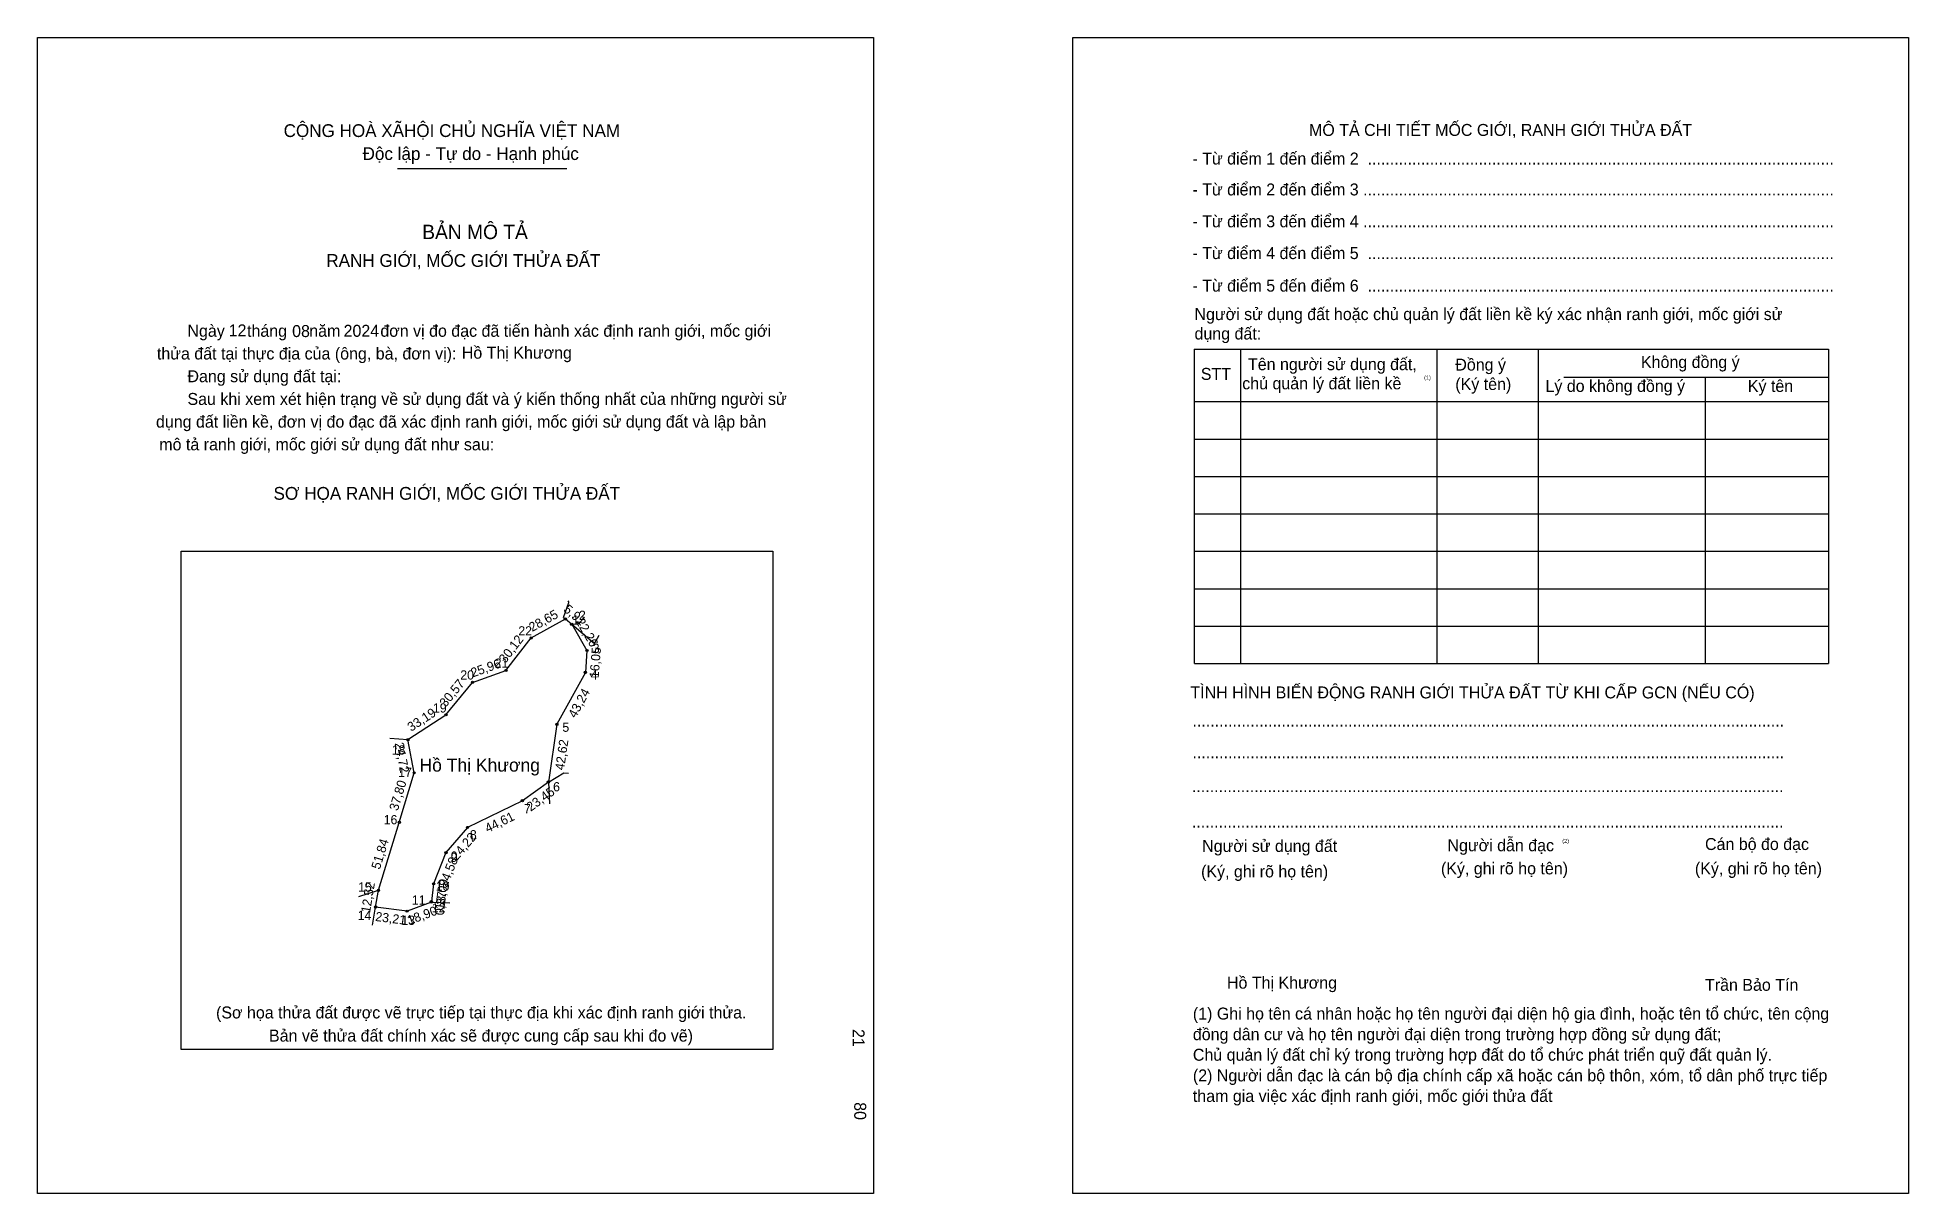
# Model space of a CAD drawing. Extents: x 546772 to 548140, y 1824597 to 1825442.
import ezdxf

# ---------------------------------------------------------------- set-up
doc = ezdxf.new("R2010")
doc.units = 0
for name, color, linetype in [('bmtKhungInTrang1', 7, 'Continuous'), ('bmtKhungInTrang2', 7, 'Continuous'), ('bmtNoiDung', 7, 'Continuous'), ('bmtTemplate', 7, 'Continuous'), ('CanhThua', 7, 'Continuous'), ('ChieuDaiCanhThua', 7, 'Continuous'), ('MocDinhThua', 7, 'Continuous'), ('RauThua', 7, 'Continuous'), ('SoHieuDinhThua', 7, 'Continuous'), ('TenChuSuDung', 7, 'Continuous')]:
    doc.layers.add(name, color=color, linetype=linetype)

msp = doc.modelspace()

# ---------------------------------------------------------------- linework, layer by layer
at = {"layer": 'bmtKhungInTrang1'}
msp.add_lwpolyline([(546772.2, 1825441.7), (547383.2, 1825441.7), (547383.2, 1824596.7), (546772.2, 1824596.7)], close=True, dxfattribs=at)
at = {"layer": 'bmtKhungInTrang2'}
msp.add_lwpolyline([(547528.9, 1825441.7), (548139.8, 1825441.7), (548139.8, 1824596.7), (547528.9, 1824596.7)], close=True, dxfattribs=at)
at = {"layer": 'bmtTemplate'}
for p, q in [((547035.5, 1825345.9), (547159.1, 1825345.9)), ((547651.4, 1825213.8), (547651.4, 1824984.1)), ((547795.1, 1825213.8), (547795.1, 1824984.1)), ((547869.1, 1825214.1), (547869.1, 1824984.1)), ((548081.3, 1825213.8), (548081.3, 1824984.1)), ((547887.8, 1825193.5), (548081.3, 1825193.5)), ((547617.9, 1825175.5), (548081.3, 1825175.5)), ((547617.9, 1825148.1), (548081.3, 1825148.1)), ((547617.9, 1825120.8), (548081.3, 1825120.8)), ((547617.9, 1825093.5), (548081.3, 1825093.5)), ((547617.9, 1825066.1), (548081.3, 1825066.1)), ((547617.9, 1825038.8), (548081.3, 1825038.8)), ((547617.9, 1825011.4), (548081.3, 1825011.4)), ((547617.9, 1824984.1), (548081.3, 1824984.1))]:
    msp.add_line(p, q, dxfattribs=at)
for points in [[(547617.6, 1825213.8), (548081.3, 1825213.8)], [(547617.6, 1825213.8), (547617.6, 1824984.1)], [(547991.1, 1825193.3), (547991.1, 1824984.1)]]:
    msp.add_lwpolyline(points, dxfattribs=at)
msp.add_lwpolyline([(546877.4, 1824701.9), (546877.4, 1825066.1), (547309.6, 1825066.1), (547309.6, 1824701.9)], close=True, dxfattribs=at)
at = {"layer": 'CanhThua'}
for p, q in [((547133.1, 1825002.8), (547158.1, 1825016.7)), ((547158.1, 1825016.7), (547162.7, 1825012.8)), ((547114.7, 1824979), (547133.1, 1825002.8)), ((547162.7, 1825012.8), (547173.9, 1824993.6)), ((547173.9, 1824993.6), (547172.7, 1824977.6)), ((547090.2, 1824970.3), (547114.7, 1824979)), ((547172.7, 1824977.6), (547151.9, 1824939.7)), ((547070.8, 1824946.6), (547090.2, 1824970.3)), ((547043, 1824928.5), (547070.8, 1824946.6)), ((547151.9, 1824939.7), (547145.7, 1824897.5)), ((547047.6, 1824904.2), (547043, 1824928.5)), ((547036.7, 1824868), (547047.6, 1824904.2)), ((547145.7, 1824897.5), (547126.7, 1824883.8)), ((547126.7, 1824883.8), (547086.6, 1824864.3)), ((547021.5, 1824818.4), (547036.7, 1824868)), ((547086.6, 1824864.3), (547070.8, 1824845.9)), ((547070.8, 1824845.9), (547061.8, 1824823.1)), ((547061.8, 1824823.1), (547060.2, 1824810.1)), ((547019.4, 1824806.1), (547021.5, 1824818.4)), ((547060.2, 1824809.7), (547042.4, 1824803.1)), ((547060.2, 1824810.1), (547060.2, 1824809.7)), ((547042.4, 1824803.1), (547019.4, 1824806.1))]:
    msp.add_line(p, q, dxfattribs=at)
at = {"layer": 'MocDinhThua'}
for centre in [(547158.1, 1825016.7), (547162.7, 1825012.8), (547133.1, 1825002.8), (547173.9, 1824993.6), (547114.7, 1824979), (547172.7, 1824977.6), (547090.2, 1824970.3), (547070.8, 1824946.6), (547151.9, 1824939.7), (547043, 1824928.5), (547047.6, 1824904.2), (547145.7, 1824897.5), (547126.7, 1824883.8), (547036.7, 1824868), (547086.6, 1824864.3), (547070.8, 1824845.9), (547061.8, 1824823.1), (547021.5, 1824818.4), (547060.2, 1824810.1), (547060.2, 1824809.7), (547019.4, 1824806.1), (547042.4, 1824803.1)]:
    msp.add_circle(centre, 0.807, dxfattribs=at)
at = {"layer": 'RauThua'}
for p, q in [((547156.8, 1825017.8), (547160.6, 1825028.6)), ((547159.9, 1825030), (547160.6, 1825028.6)), ((547156.8, 1825017.8), (547158.1, 1825016.7)), ((547162.7, 1825012.8), (547179.3, 1824998.8)), ((547179.3, 1824998.8), (547182.9, 1825004.9)), ((547029.7, 1824929.6), (547043, 1824928.5)), ((547145.7, 1824897.5), (547157, 1824904.1)), ((547157, 1824904.1), (547160.3, 1824903.9)), ((547145.7, 1824897.5), (547146.5, 1824881.5)), ((547007.1, 1824813.9), (547021.5, 1824818.4)), ((547060.2, 1824809.7), (547073.7, 1824809.2)), ((547017.2, 1824792.9), (547019.4, 1824806.1))]:
    msp.add_line(p, q, dxfattribs=at)

# ---------------------------------------------------------------- texts
at = {"layer": 'bmtNoiDung'}
for s, height, p in [('12', 8.74, (546912, 1825223.2)), ('08', 8.74, (546958.4, 1825222.7)), ('2024', 8.74, (546996, 1825222.9)), ('Hồ Thị Khương', 8.741, (547082.4, 1825206.9)), ('Hồ Thị Khương', 8.741, (547641.6, 1824746.5))]:
    msp.add_text(s, height=height, dxfattribs=at).set_placement(p)
for s, p in [('21', (547368, 1824717)), ('80', (547369.2, 1824663.5))]:
    msp.add_text(s, height=8.74, rotation=270, dxfattribs=at).set_placement(p)
at = {"layer": 'bmtTemplate'}
for s, height, p in [('CỘNG HOÀ XÃHỘI CHỦ NGHĨA VIỆT NAM', 9.324, (546952.2, 1825368.9)), ('MÔ TẢ CHI TIẾT MỐC GIỚI, RANH GIỚI THỬA ĐẤT', 8.738, (547701.6, 1825369.7)), ('Độc lập - Tự do - Hạnh phúc', 9.324, (547009.9, 1825352.1)), ('- Từ điểm 1 đến điểm 2  .........................................................................................................', 8.7378, (547616.4, 1825348.8)), ('- Từ điểm 2 đến điểm 3 ..........................................................................................................', 8.7378, (547616.4, 1825326.2)), ('BẢN MÔ TẢ', 10.49, (547053.5, 1825294.3)), ('- Từ điểm 3 đến điểm 4 ..........................................................................................................', 8.7378, (547616.4, 1825302.9)), ('- Từ điểm 4 đến điểm 5  .........................................................................................................', 8.7378, (547616.4, 1825279.7)), ('RANH GIỚI, MỐC GIỚI THỬA ĐẤT', 9.324, (546983.4, 1825274)), ('- Từ điểm 5 đến điểm 6  .........................................................................................................', 8.7378, (547616.4, 1825255.9)), ('Ngày     tháng     năm         đơn vị đo đạc đã tiến hành xác định ranh giới, mốc giới ', 8.741, (546881.9, 1825222.9)), ('Người sử dụng đất hoặc chủ quản lý đất liền kề ký xác nhận ranh giới, mốc giới sử', 8.738, (547617.9, 1825235.1)), ('dụng đất:', 8.74, (547617.9, 1825220.9)), ('thửa đất tại thực địa của (ông, bà, đơn vị):', 8.741, (546859.6, 1825206.3)), ('Tên người sử dụng đất,', 8.738, (547657, 1825198.5)), ('Đồng ý', 8.74, (547808.5, 1825198.2)), ('Không đồng ý', 8.738, (547944.2, 1825200.1)), ('Đang sử dụng đất tại:', 8.741, (546881.9, 1825189.7)), ('STT', 8.74, (547622.5, 1825191.4)), ('chủ quản lý đất liền kề', 8.738, (547652.8, 1825184.5)), ('(1)', 2.91, (547785.7, 1825191.7)), ('(Ký tên)', 8.74, (547808.5, 1825184)), ('Lý do không đồng ý', 8.738, (547874.4, 1825182.6)), ('Ký tên', 8.74, (548022.3, 1825182.6)), ('Sau khi xem xét hiện trạng về sử dụng đất và ý kiến thống nhất của những người sử ', 8.741, (546881.9, 1825173.1)), ('dụng đất liền kề, đơn vị đo đạc đã xác định ranh giới, mốc giới sử dụng đất và lập bản', 8.741, (546858.9, 1825156.5)), ('mô tả ranh giới, mốc giới sử dụng đất như sau:', 8.741, (546861.3, 1825139.9)), ('SƠ HỌA RANH GIỚI, MỐC GIỚI THỬA ĐẤT', 9.324, (546944.8, 1825103.8)), ('TÌNH HÌNH BIẾN ĐỘNG RANH GIỚI THỬA ĐẤT TỪ KHI CẤP GCN (NẾU CÓ)', 8.738, (547614.9, 1824958.6)), ('.....................................................................................................................................', 8.7509, (547616.4, 1824938)), ('.....................................................................................................................................', 8.7509, (547616.4, 1824914.8)), ('.....................................................................................................................................', 8.7509, (547616, 1824890.1)), ('.....................................................................................................................................', 8.7509, (547616, 1824864.2)), ('Người sử dụng đất', 8.738, (547623.5, 1824846.4)), ('Người dẫn đạc', 8.738, (547802.8, 1824846.9)), ('(2)', 2.91, (547886.7, 1824853)), ('Cán bộ đo đạc', 8.738, (547991, 1824847.8)), ('(Ký, ghi rõ họ tên)', 8.738, (547622.7, 1824827.8)), ('(Ký, ghi rõ họ tên)', 8.738, (547798, 1824830)), ('(Ký, ghi rõ họ tên)', 8.738, (547983.6, 1824830)), ('Trần Bảo Tín', 8.738, (547991, 1824744.9)), ('(Sơ họa thửa đất được vẽ trực tiếp tại thực địa khi xác định ranh giới thửa.', 8.741, (546902.8, 1824724.7)), ('(1) Ghi họ tên cá nhân hoặc họ tên người đại diện hộ gia đình, hoặc tên tổ chức, tên cộng', 8.738, (547616.7, 1824723.9)), ('Bản vẽ thửa đất chính xác sẽ được cung cấp sau khi đo vẽ)', 8.741, (546941.5, 1824707.8)), ('đồng dân cư và họ tên người đại diện trong trường hợp đồng sử dụng đất;', 8.738, (547616.7, 1824708.8)), ('Chủ quản lý đất chỉ ký trong trường hợp đất do tổ chức phát triển quỹ đất quản lý.', 8.738, (547616.7, 1824693.8)), ('(2) Người dẫn đạc là cán bộ địa chính cấp xã hoặc cán bộ thôn, xóm, tổ dân phố trực tiếp', 8.738, (547616.7, 1824678.7)), ('tham gia việc xác định ranh giới, mốc giới thửa đất', 8.738, (547616.7, 1824663.7))]:
    msp.add_text(s, height=height, dxfattribs=at).set_placement(p)
at = {"layer": 'ChieuDaiCanhThua'}
for s, rotation, p in [('5,91', 319.9315, (547156.2, 1825022.7)), ('28,65', 28.8456, (547133.8, 1825007.1)), ('22,26', 300.3359, (547165.4, 1825014.9)), ('30,12', 52.4013, (547114.2, 1824983.8)), ('25,96', 19.5725, (547090.4, 1824973.9)), ('16,05', 85.4907, (547182.4, 1824973.3)), ('30,57', 50.588, (547070.6, 1824951.7)), ('43,24', 61.3235, (547165.6, 1824943.7)), ('33,19', 33.1816, (547045.4, 1824934.1)), ('24,72', 280.6594, (547033.3, 1824925.8)), ('42,62', 81.6572, (547157.1, 1824905.8)), ('37,80', 73.254, (547035.6, 1824876)), ('23,45', 35.9753, (547132.8, 1824875.7)), ('44,61', 25.8562, (547101.3, 1824860.2)), ('51,84', 72.9164, (547022.5, 1824833.2)), ('24,22', 49.3687, (547078.9, 1824839.8)), ('24,58', 68.4648, (547071.5, 1824820)), ('12,52', 80.6076, (547015.3, 1824801.5)), ('13,09', 83.0997, (547069.6, 1824803.9)), ('0,37', 83.2183, (547069.2, 1824799.8)), ('23,21', 352.7148, (547018.9, 1824796)), ('18,90', 20.2591, (547044, 1824793))]:
    msp.add_text(s, height=6.73, rotation=rotation, dxfattribs=at).set_placement(p)
at = {"layer": 'SoHieuDinhThua'}
for s, p in [('1', (547163.1, 1825012.6)), ('2', (547168, 1825016)), ('22', (547123.7, 1825004.6)), ('21', (547106.4, 1824981)), ('3', (547178.1, 1824991.8)), ('20', (547081.3, 1824972.4)), ('4', (547176.7, 1824972.4)), ('19', (547061.3, 1824948.3)), ('5', (547155.9, 1824934.2)), ('18', (547031.2, 1824917.6)), ('17', (547035.9, 1824901.2)), ('6', (547149.1, 1824890.7)), ('7', (547127.8, 1824874.6)), ('16', (547025.3, 1824866.6)), ('8', (547088.3, 1824855.6)), ('9', (547074.2, 1824839.1)), ('15', (547006.6, 1824817.4)), ('10', (547063.3, 1824818)), ('11', (547045.9, 1824807.9)), ('12', (547060.5, 1824802.2)), ('14', (547006.3, 1824796.7)), ('13', (547038.2, 1824793.1))]:
    msp.add_text(s, height=6.73, dxfattribs=at).set_placement(p)
at = {"layer": 'TenChuSuDung'}
msp.add_text('Hồ Thị Khương', height=9.563, dxfattribs=at).set_placement((547051.5, 1824905.1))

doc.saveas('drawing.dxf')
